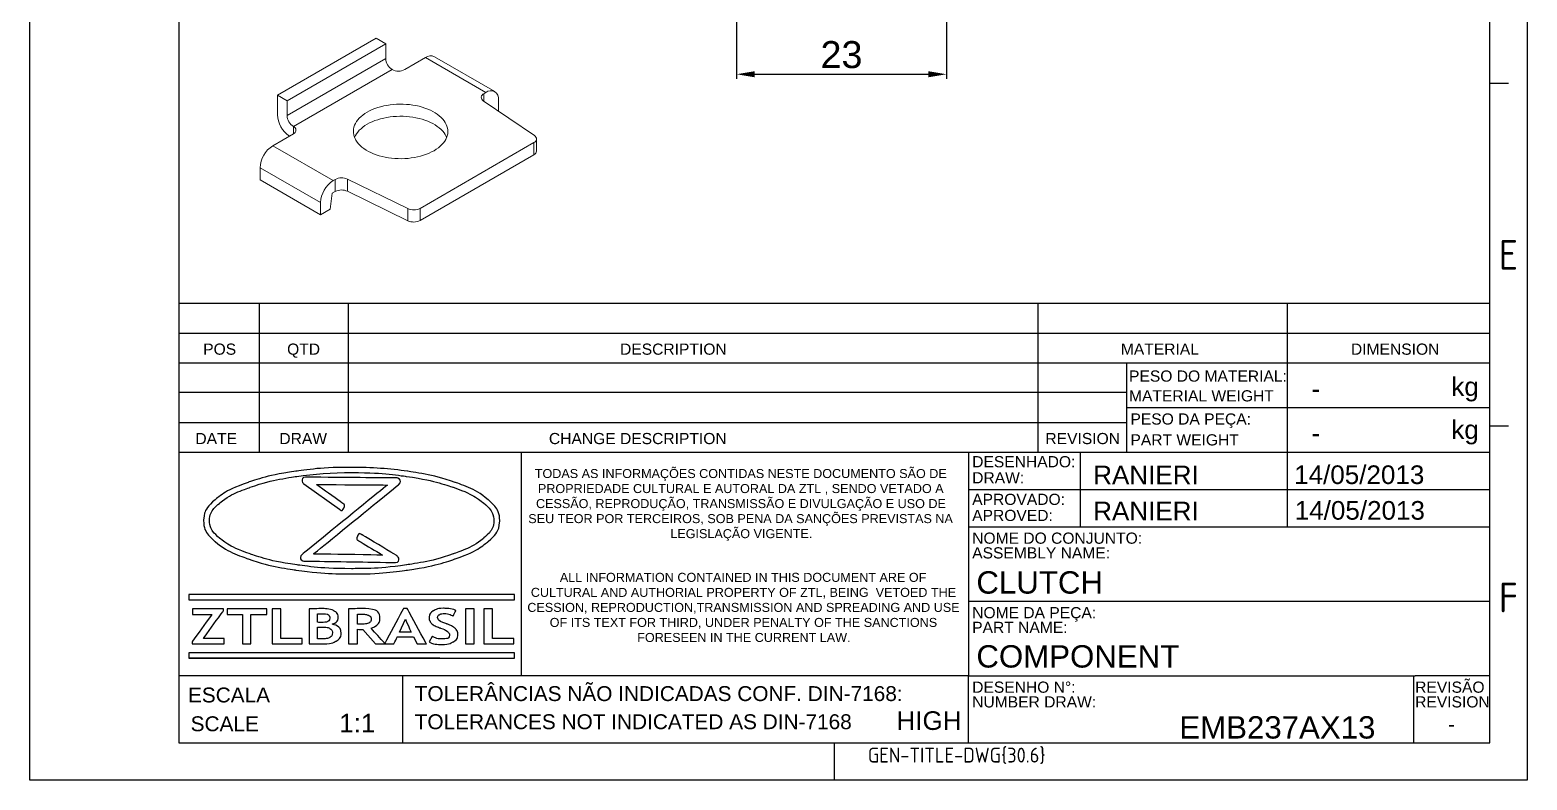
# Model space of a CAD drawing. Header units: millimetres. Extents: x 5003 to 5169, y 1207 to 1440.
# Drawn here: x 5002.6 to 5169, y 1206.9 to 1290.3 of the extents above; entities that cross this region are included whole.
import ezdxf
from ezdxf.enums import TextEntityAlignment as Align

# ---------------------------------------------------------------- set-up
doc = ezdxf.new("R2010")
doc.units = ezdxf.units.MM
doc.linetypes.add('ACAD_ISO02W100', pattern=[15, 12, -3])
doc.layers.add('AM_5', color=1, linetype='Continuous', lineweight=25)
doc.layers.add('AM_8', color=40, linetype='ACAD_ISO02W100', lineweight=35)
doc.layers.add('Camada 1', color=7, linetype='Continuous')
doc.styles.add('ACISOTS', font='isocp.shx', dxfattribs={"height": 1})
doc.styles.get("Standard").update_dxf_attribs({"font": 'arial.ttf'})
doc.dimstyles.new('ISO-25', dxfattribs={"dimtxt": 3, "dimasz": 2, "dimexe": 0.5, "dimexo": 0.625, "dimtad": 1, "dimtxsty": 'Standard', "dimcen": 2, "dimadec": 0, "dimazin": 0, "dimtfac": 1, "dimtmove": 0, "dimatfit": 3, "dimfxl": 1, "dimarcsym": 0})

# ---------------------------------------------------------------- blocks, each defined once
blk = doc.blocks.new('*D56')
at = {"layer": 'AM_5', "color": 0, "lineweight": -2, "ltscale": 0.25, "transparency": 16777216}
for p, q in [((5081.11, 1309.35), (5081.11, 1284.87)), ((5104.45, 1309.35), (5104.45, 1284.87)), ((5083.11, 1285.37), (5102.45, 1285.37))]:
    blk.add_line(p, q, dxfattribs=at)
at = {"layer": 'AM_5', "color": 0, "ltscale": 0.25, "transparency": 16777216}
for points in [[(5083.11, 1285.7), (5083.11, 1285.03), (5081.11, 1285.37)], [(5102.45, 1285.7), (5102.45, 1285.03), (5104.45, 1285.37)]]:
    blk.add_solid(points, dxfattribs=at)
at = {"layer": 'Defpoints', "color": 0, "ltscale": 0.25, "transparency": 16777216}
for p in [(5081.11, 1309.97), (5104.45, 1309.97), (5104.45, 1285.37)]:
    blk.add_point(p, dxfattribs=at)
at = {"layer": 'AM_5', "color": 0, "ltscale": 0.25, "transparency": 16777216, "insert": (5092.78, 1287.53), "char_height": 3, "attachment_point": 5}
blk.add_mtext('23', dxfattribs=at)

msp = doc.modelspace()

# ---------------------------------------------------------------- linework, layer by layer
at = {"color": 135, "lineweight": 25}
for p, q in [((5002.563, 1206.924), (5002.563, 1439.589)), ((5168.989, 1439.589), (5168.989, 1206.924)), ((5166.919, 1284.341), (5164.849, 1284.341)), ((5166.919, 1246.254), (5164.849, 1246.254)), ((5091.986, 1206.924), (5091.986, 1211.064)), ((5168.989, 1206.924), (5002.563, 1206.924))]:
    msp.add_line(p, q, dxfattribs=at)
for p, q in [((5019.123, 1435.449), (5019.123, 1211.064)), ((5164.849, 1211.064), (5164.849, 1435.449)), ((5019.123, 1259.915), (5164.849, 1259.915)), ((5019.123, 1259.915), (5124.483, 1259.915)), ((5028.068, 1246.668), (5028.068, 1259.915)), ((5037.981, 1246.668), (5037.981, 1259.915)), ((5114.634, 1246.668), (5114.634, 1259.915)), ((5142.312, 1259.915), (5142.312, 1243.356)), ((5019.123, 1256.603), (5164.849, 1256.603)), ((5019.123, 1256.603), (5124.483, 1256.603)), ((5019.123, 1253.292), (5164.849, 1253.292)), ((5019.123, 1253.292), (5019.123, 1211.064)), ((5019.123, 1253.292), (5124.483, 1253.292)), ((5028.068, 1243.356), (5028.068, 1253.292)), ((5037.981, 1243.356), (5037.981, 1253.292)), ((5114.634, 1243.356), (5114.634, 1253.292)), ((5124.483, 1243.356), (5124.483, 1253.292)), ((5142.312, 1253.292), (5142.312, 1248.324)), ((5164.849, 1211.064), (5164.849, 1253.292)), ((5124.483, 1249.98), (5019.123, 1249.98)), ((5124.483, 1248.324), (5164.849, 1248.324)), ((5019.123, 1246.668), (5124.483, 1246.668)), ((5019.123, 1243.356), (5106.89, 1243.356)), ((5057.155, 1243.356), (5057.155, 1218.516)), ((5106.89, 1243.356), (5106.89, 1227.624)), ((5106.89, 1243.356), (5164.849, 1243.356)), ((5119.31, 1243.356), (5119.31, 1235.076)), ((5142.312, 1243.356), (5142.312, 1235.076)), ((5106.89, 1239.216), (5164.849, 1239.216)), ((5106.89, 1235.076), (5164.849, 1235.076)), ((5106.89, 1227.624), (5106.89, 1218.516)), ((5106.89, 1226.796), (5164.849, 1226.796)), ((5106.89, 1218.516), (5019.123, 1218.516)), ((5043.963, 1218.516), (5043.963, 1211.064)), ((5106.89, 1211.064), (5106.89, 1218.516)), ((5106.89, 1218.516), (5156.569, 1218.516)), ((5156.365, 1218.516), (5156.365, 1211.064)), ((5164.849, 1218.516), (5156.569, 1218.516)), ((5019.123, 1211.064), (5164.849, 1211.064)), ((5019.123, 1211.064), (5164.849, 1211.064))]:
    msp.add_line(p, q)
at = {"color": 7, "linetype": 'Continuous', "lineweight": 15}
for p, q in [((5041.048, 1289.361), (5030.088, 1283.035)), ((5031.148, 1282.423), (5042.108, 1288.748)), ((5042.108, 1288.748), (5041.048, 1289.361)), ((5042.108, 1288.748), (5042.108, 1287.115)), ((5031.148, 1280.789), (5042.108, 1287.115)), ((5046.528, 1287.217), (5044.23, 1285.89)), ((5053.245, 1283.34), (5046.528, 1287.217)), ((5054.245, 1283.439), (5047.528, 1287.316)), ((5042.816, 1285.89), (5031.855, 1279.565)), ((5053.013, 1283.205), (5053.245, 1283.34)), ((5030.088, 1283.035), (5030.088, 1280.871)), ((5030.088, 1283.035), (5031.148, 1282.423)), ((5031.148, 1282.423), (5031.148, 1280.789)), ((5058.643, 1278.552), (5052.957, 1282.424)), ((5054.66, 1282.523), (5054.66, 1281.265)), ((5031.855, 1278.749), (5029.557, 1277.422)), ((5058.88, 1276.831), (5058.88, 1278.179)), ((5029.557, 1277.422), (5036.275, 1273.545)), ((5045.924, 1270.462), (5058.587, 1277.771)), ((5058.587, 1276.423), (5058.587, 1277.771)), ((5034.861, 1271.096), (5028.143, 1274.973)), ((5028.143, 1274.973), (5028.143, 1273.625)), ((5045.924, 1269.115), (5058.587, 1276.423)), ((5034.861, 1269.748), (5028.143, 1273.625)), ((5036.275, 1273.545), (5036.508, 1273.68)), ((5036.508, 1272.332), (5036.508, 1273.68)), ((5037.861, 1273.712), (5044.57, 1270.43)), ((5037.861, 1273.712), (5037.861, 1272.364)), ((5035.921, 1270.36), (5036.171, 1272.138)), ((5036.171, 1272.138), (5036.508, 1272.332)), ((5037.861, 1272.364), (5044.57, 1269.083)), ((5034.861, 1271.096), (5034.861, 1269.748)), ((5035.921, 1270.36), (5034.861, 1269.748)), ((5044.57, 1269.083), (5044.57, 1270.43)), ((5045.924, 1270.462), (5045.924, 1269.115))]:
    msp.add_line(p, q, dxfattribs=at)
at = {"color": 8, "linetype": 'Continuous', "lineweight": 15}
for p, q in [((5053.013, 1283.205), (5053.013, 1282.386)), ((5031.855, 1278.749), (5031.855, 1279.565))]:
    msp.add_line(p, q, dxfattribs=at)
at = {"color": 7, "linetype": 'Continuous', "lineweight": 15, "flags": 128}
for points in [[(5040.058, 1281.156), (5039.808, 1281.002), (5039.577, 1280.837), (5039.367, 1280.664), (5039.178, 1280.483), (5039.012, 1280.294), (5038.869, 1280.1), (5038.75, 1279.9), (5038.655, 1279.695), (5038.585, 1279.488), (5038.54, 1279.278), (5038.521, 1279.067), (5038.527, 1278.855), (5038.559, 1278.645), (5038.617, 1278.436), (5038.699, 1278.23), (5038.806, 1278.027), (5038.937, 1277.83), (5039.092, 1277.638), (5039.27, 1277.453), (5039.47, 1277.276), (5039.69, 1277.107), (5039.931, 1276.947), (5040.19, 1276.798), (5040.466, 1276.659), (5040.759, 1276.532), (5041.066, 1276.417), (5041.387, 1276.314), (5041.719, 1276.225), (5042.061, 1276.149), (5042.411, 1276.087), (5042.768, 1276.039), (5043.13, 1276.006), (5043.495, 1275.988), (5043.862, 1275.984), (5044.228, 1275.995), (5044.591, 1276.021), (5044.951, 1276.061), (5045.305, 1276.116), (5045.652, 1276.185), (5045.989, 1276.268), (5046.315, 1276.364), (5046.629, 1276.473), (5046.93, 1276.594), (5047.214, 1276.727), (5047.482, 1276.871), (5047.732, 1277.026), (5047.963, 1277.19), (5048.173, 1277.364), (5048.362, 1277.545), (5048.528, 1277.733), (5048.671, 1277.928), (5048.791, 1278.128), (5048.886, 1278.332), (5048.955, 1278.54), (5049, 1278.75), (5049.019, 1278.961), (5049.013, 1279.172), (5048.981, 1279.383), (5048.924, 1279.592), (5048.841, 1279.798), (5048.734, 1280), (5048.603, 1280.198), (5048.448, 1280.389), (5048.27, 1280.574), (5048.071, 1280.752), (5047.85, 1280.921), (5047.61, 1281.08), (5047.351, 1281.23), (5047.074, 1281.369), (5046.781, 1281.496), (5046.474, 1281.611), (5046.154, 1281.714), (5045.821, 1281.803), (5045.479, 1281.879), (5045.129, 1281.941), (5044.772, 1281.988), (5044.41, 1282.021), (5044.045, 1282.04), (5043.679, 1282.043), (5043.313, 1282.032), (5042.949, 1282.007), (5042.589, 1281.966), (5042.235, 1281.911), (5041.889, 1281.843), (5041.551, 1281.76), (5041.225, 1281.664), (5040.911, 1281.555), (5040.611, 1281.434), (5040.326, 1281.301), (5040.058, 1281.156)], [(5038.652, 1278.34), (5038.655, 1278.348), (5038.75, 1278.552), (5038.869, 1278.752), (5039.012, 1278.947), (5039.178, 1279.135), (5039.367, 1279.317), (5039.577, 1279.49), (5039.808, 1279.654), (5040.058, 1279.809), (5040.326, 1279.953), (5040.611, 1280.086), (5040.911, 1280.208), (5041.225, 1280.316), (5041.551, 1280.412), (5041.889, 1280.495), (5042.235, 1280.564), (5042.589, 1280.619), (5042.949, 1280.659), (5043.313, 1280.685), (5043.679, 1280.696), (5044.045, 1280.692), (5044.41, 1280.674), (5044.772, 1280.641), (5045.129, 1280.593), (5045.479, 1280.531), (5045.821, 1280.455), (5046.154, 1280.366), (5046.474, 1280.264), (5046.781, 1280.148), (5047.074, 1280.021), (5047.351, 1279.882), (5047.61, 1279.733), (5047.85, 1279.573), (5048.071, 1279.404), (5048.27, 1279.227), (5048.448, 1279.042), (5048.603, 1278.85), (5048.734, 1278.653), (5048.841, 1278.451), (5048.889, 1278.34)]]:
    msp.add_lwpolyline(points, dxfattribs=at)
at = {"color": 7, "linetype": 'Continuous', "lineweight": 15}
for centre, radius, start, end in [((5043.637, 1287.181), 1.53, 182.47302, 237.52699), ((5047.109, 1286.441), 0.97, 64.45768, 126.84413), ((5043.523, 1287.248), 1.531, 242.4869, 297.5131), ((5053.162, 1282.802), 0.43, 110.3723, 241.46064), ((5053.794, 1282.658), 0.876, 351.12973, 128.83503), ((5033.176, 1281.015), 3.092, 182.67356, 234.91545), ((5032.677, 1280.856), 1.53, 182.47333, 237.52668), ((5031.696, 1279.157), 0.438, 291.30087, 68.69913), ((5058.439, 1278.174), 0.43, 290.1886, 61.64434), ((5031.205, 1274.838), 3.064, 122.51683, 177.48317), ((5058.376, 1276.884), 0.506, 294.60177, 354.06468), ((5037.922, 1270.961), 3.064, 122.51705, 177.48295), ((5037.217, 1272.303), 1.549, 65.44022, 117.2843), ((5037.217, 1270.958), 1.546, 65.39785, 117.32667), ((5045.214, 1271.836), 1.546, 245.39785, 297.32667), ((5045.214, 1270.491), 1.549, 245.44022, 297.2843)]:
    msp.add_arc(centre, radius, start, end, dxfattribs=at)
at = {"layer": 'AM_8', "color": 0, "linetype": 'Continuous'}
msp.add_line((5020.22, 1220.454), (5048.127, 1220.454), dxfattribs=at)
at = {"layer": 'Camada 1'}
for points, knots in [([(5038.326, 1241.678), (5040.523, 1241.678), (5042.624, 1241.524), (5044.542, 1241.246), (5044.542, 1241.246), (5046.537, 1240.956), (5048.335, 1240.532), (5049.843, 1240.005), (5049.843, 1240.005), (5051.392, 1239.465), (5052.641, 1238.813), (5053.495, 1238.083), (5053.495, 1238.083), (5054.327, 1237.372), (5054.787, 1236.586), (5054.787, 1235.755), (5054.787, 1235.755), (5054.787, 1234.924), (5054.327, 1234.138), (5053.495, 1233.427), (5053.495, 1233.427), (5052.641, 1232.697), (5051.392, 1232.045), (5049.843, 1231.505), (5049.843, 1231.505), (5048.335, 1230.978), (5046.537, 1230.553), (5044.542, 1230.264), (5044.542, 1230.264), (5042.624, 1229.985), (5040.523, 1229.831), (5038.326, 1229.831), (5038.326, 1229.831), (5036.128, 1229.831), (5034.028, 1229.985), (5032.109, 1230.264), (5032.109, 1230.264), (5030.115, 1230.553), (5028.316, 1230.978), (5026.808, 1231.505), (5026.808, 1231.505), (5025.26, 1232.045), (5024.01, 1232.697), (5023.156, 1233.427), (5023.156, 1233.427), (5022.324, 1234.138), (5021.865, 1234.924), (5021.865, 1235.755), (5021.865, 1235.755), (5021.865, 1236.586), (5022.324, 1237.372), (5023.156, 1238.083), (5023.156, 1238.083), (5024.01, 1238.813), (5025.26, 1239.465), (5026.808, 1240.005), (5026.808, 1240.005), (5028.316, 1240.532), (5030.115, 1240.956), (5032.109, 1241.246), (5032.109, 1241.246), (5034.028, 1241.524), (5036.128, 1241.678), (5038.326, 1241.678)], [0, 0, 0, 0, 0.0588235, 0.0588235, 0.0588235, 0.0882353, 0.1176471, 0.1176471, 0.1176471, 0.1470588, 0.1764706, 0.1764706, 0.1764706, 0.2058824, 0.2352941, 0.2352941, 0.2352941, 0.2647059, 0.2941176, 0.2941176, 0.2941176, 0.3235294, 0.3529412, 0.3529412, 0.3529412, 0.3823529, 0.4117647, 0.4117647, 0.4117647, 0.4411765, 0.4705882, 0.4705882, 0.4705882, 0.5, 0.5294118, 0.5294118, 0.5294118, 0.5588235, 0.5882353, 0.5882353, 0.5882353, 0.6176471, 0.6470588, 0.6470588, 0.6470588, 0.6764706, 0.7058824, 0.7058824, 0.7058824, 0.7352941, 0.7647059, 0.7647059, 0.7647059, 0.7941176, 0.8235294, 0.8235294, 0.8235294, 0.8529412, 0.8823529, 0.8823529, 0.8823529, 0.9411765, 1, 1, 1, 1]), ([(5038.326, 1241.094), (5036.166, 1241.094), (5034.106, 1240.944), (5032.227, 1240.672), (5032.227, 1240.672), (5030.275, 1240.389), (5028.518, 1239.975), (5027.048, 1239.462), (5027.048, 1239.462), (5025.618, 1238.963), (5024.466, 1238.373), (5023.68, 1237.725), (5023.68, 1237.725), (5022.935, 1237.111), (5022.524, 1236.444), (5022.524, 1235.755), (5022.524, 1235.755), (5022.524, 1235.066), (5022.935, 1234.399), (5023.68, 1233.785), (5023.68, 1233.785), (5024.466, 1233.136), (5025.618, 1232.547), (5027.048, 1232.048), (5027.048, 1232.048), (5028.518, 1231.535), (5030.275, 1231.121), (5032.227, 1230.838), (5032.227, 1230.838), (5034.106, 1230.566), (5036.166, 1230.416), (5038.326, 1230.416), (5038.326, 1230.416), (5040.485, 1230.416), (5042.545, 1230.566), (5044.424, 1230.838), (5044.424, 1230.838), (5046.376, 1231.121), (5048.133, 1231.535), (5049.603, 1232.048), (5049.603, 1232.048), (5051.033, 1232.547), (5052.186, 1233.136), (5052.971, 1233.785), (5052.971, 1233.785), (5053.716, 1234.399), (5054.128, 1235.066), (5054.128, 1235.755), (5054.128, 1235.755), (5054.128, 1236.444), (5053.716, 1237.111), (5052.971, 1237.725), (5052.971, 1237.725), (5052.186, 1238.373), (5051.033, 1238.963), (5049.603, 1239.462), (5049.603, 1239.462), (5048.133, 1239.975), (5046.376, 1240.389), (5044.424, 1240.672), (5044.424, 1240.672), (5042.545, 1240.944), (5040.485, 1241.094), (5038.326, 1241.094)], [0, 0, 0, 0, 0.0588235, 0.0588235, 0.0588235, 0.0882353, 0.1176471, 0.1176471, 0.1176471, 0.1470588, 0.1764706, 0.1764706, 0.1764706, 0.2058824, 0.2352941, 0.2352941, 0.2352941, 0.2647059, 0.2941176, 0.2941176, 0.2941176, 0.3235294, 0.3529412, 0.3529412, 0.3529412, 0.3823529, 0.4117647, 0.4117647, 0.4117647, 0.4411765, 0.4705882, 0.4705882, 0.4705882, 0.5, 0.5294118, 0.5294118, 0.5294118, 0.5588235, 0.5882353, 0.5882353, 0.5882353, 0.6176471, 0.6470588, 0.6470588, 0.6470588, 0.6764706, 0.7058824, 0.7058824, 0.7058824, 0.7352941, 0.7647059, 0.7647059, 0.7647059, 0.7941176, 0.8235294, 0.8235294, 0.8235294, 0.8529412, 0.8823529, 0.8823529, 0.8823529, 0.9411765, 1, 1, 1, 1]), ([(5036.957, 1237.016), (5036.957, 1237.016), (5033.013, 1239.842), (5033.013, 1239.842), (5033.013, 1239.842), (5032.719, 1240.053), (5032.838, 1240.587), (5033.184, 1240.584), (5033.184, 1240.584), (5033.184, 1240.584), (5043.369, 1240.502), (5043.369, 1240.502), (5043.369, 1240.502), (5043.704, 1240.499), (5043.828, 1239.995), (5043.555, 1239.773), (5043.555, 1239.773), (5043.555, 1239.773), (5034.073, 1232.048), (5034.073, 1232.048), (5034.073, 1232.048), (5034.073, 1232.048), (5041.758, 1231.924), (5041.758, 1231.924), (5041.758, 1231.924), (5041.758, 1231.924), (5039.173, 1233.481), (5039.173, 1233.481), (5039.173, 1233.481), (5039.003, 1233.584), (5038.833, 1233.686), (5038.982, 1234.041), (5038.982, 1234.041), (5039.13, 1234.397), (5039.3, 1234.294), (5039.47, 1234.192), (5039.47, 1234.192), (5039.47, 1234.192), (5043.345, 1231.857), (5043.345, 1231.857), (5043.345, 1231.857), (5043.662, 1231.666), (5043.55, 1231.097), (5043.193, 1231.103), (5043.193, 1231.103), (5043.193, 1231.103), (5033.008, 1231.267), (5033.008, 1231.267), (5033.008, 1231.267), (5032.674, 1231.272), (5032.552, 1231.774), (5032.824, 1231.996), (5032.824, 1231.996), (5032.824, 1231.996), (5042.296, 1239.713), (5042.296, 1239.713), (5042.296, 1239.713), (5042.296, 1239.713), (5034.402, 1239.776), (5034.402, 1239.776), (5034.402, 1239.776), (5034.402, 1239.776), (5037.297, 1237.702), (5037.297, 1237.702), (5037.297, 1237.702), (5037.458, 1237.586), (5037.62, 1237.47), (5037.449, 1237.128), (5037.449, 1237.128), (5037.279, 1236.785), (5037.118, 1236.901), (5036.957, 1237.016)], [0, 0, 0, 0, 0.0526316, 0.0526316, 0.0526316, 0.0789474, 0.1052632, 0.1052632, 0.1052632, 0.1315789, 0.1578947, 0.1578947, 0.1578947, 0.1842105, 0.2105263, 0.2105263, 0.2105263, 0.2368421, 0.2631579, 0.2631579, 0.2631579, 0.2894737, 0.3157895, 0.3157895, 0.3157895, 0.3421053, 0.3684211, 0.3684211, 0.3684211, 0.3947368, 0.4210526, 0.4210526, 0.4210526, 0.4473684, 0.4736842, 0.4736842, 0.4736842, 0.5, 0.5263158, 0.5263158, 0.5263158, 0.5526316, 0.5789474, 0.5789474, 0.5789474, 0.6052632, 0.6315789, 0.6315789, 0.6315789, 0.6578947, 0.6842105, 0.6842105, 0.6842105, 0.7105263, 0.7368421, 0.7368421, 0.7368421, 0.7631579, 0.7894737, 0.7894737, 0.7894737, 0.8157895, 0.8421053, 0.8421053, 0.8421053, 0.8684211, 0.8947368, 0.8947368, 0.8947368, 0.9473684, 1, 1, 1, 1]), ([(5020.29, 1227.546), (5020.29, 1227.546), (5056.361, 1227.546), (5056.361, 1227.546), (5056.361, 1227.546), (5056.361, 1227.546), (5056.432, 1227.546), (5056.432, 1227.546), (5056.432, 1227.546), (5056.432, 1227.546), (5056.432, 1227.475), (5056.432, 1227.475), (5056.432, 1227.475), (5056.432, 1227.475), (5056.432, 1227.005), (5056.432, 1227.005), (5056.432, 1227.005), (5056.432, 1227.005), (5056.432, 1226.935), (5056.432, 1226.935), (5056.432, 1226.935), (5056.432, 1226.935), (5056.361, 1226.935), (5056.361, 1226.935), (5056.361, 1226.935), (5056.361, 1226.935), (5020.29, 1226.935), (5020.29, 1226.935), (5020.29, 1226.935), (5020.29, 1226.935), (5020.22, 1226.935), (5020.22, 1226.935), (5020.22, 1226.935), (5020.22, 1226.935), (5020.22, 1227.005), (5020.22, 1227.005), (5020.22, 1227.005), (5020.22, 1227.005), (5020.22, 1227.475), (5020.22, 1227.475), (5020.22, 1227.475), (5020.22, 1227.475), (5020.22, 1227.546), (5020.22, 1227.546), (5020.22, 1227.546), (5020.22, 1227.546), (5020.29, 1227.546), (5020.29, 1227.546)], [0, 0, 0, 0, 0.0769231, 0.0769231, 0.0769231, 0.1153846, 0.1538462, 0.1538462, 0.1538462, 0.1923077, 0.2307692, 0.2307692, 0.2307692, 0.2692308, 0.3076923, 0.3076923, 0.3076923, 0.3461538, 0.3846154, 0.3846154, 0.3846154, 0.4230769, 0.4615385, 0.4615385, 0.4615385, 0.5, 0.5384615, 0.5384615, 0.5384615, 0.5769231, 0.6153846, 0.6153846, 0.6153846, 0.6538462, 0.6923077, 0.6923077, 0.6923077, 0.7307692, 0.7692308, 0.7692308, 0.7692308, 0.8076923, 0.8461538, 0.8461538, 0.8461538, 0.9230769, 1, 1, 1, 1]), ([(5020.579, 1222.056), (5020.579, 1222.056), (5020.579, 1222.279), (5020.579, 1222.279), (5020.579, 1222.279), (5020.579, 1222.279), (5022.785, 1225.33), (5022.785, 1225.33), (5022.785, 1225.33), (5022.785, 1225.33), (5020.616, 1225.33), (5020.616, 1225.33), (5020.616, 1225.33), (5020.616, 1225.33), (5020.616, 1225.944), (5020.616, 1225.944), (5020.616, 1225.944), (5020.616, 1225.944), (5024.065, 1225.944), (5024.065, 1225.944), (5024.065, 1225.944), (5024.065, 1225.944), (5024.065, 1225.721), (5024.065, 1225.721), (5024.065, 1225.721), (5024.065, 1225.721), (5021.851, 1222.669), (5021.851, 1222.669), (5021.851, 1222.669), (5021.851, 1222.669), (5024.143, 1222.669), (5024.143, 1222.669), (5024.143, 1222.669), (5024.143, 1222.669), (5024.143, 1222.056), (5024.143, 1222.056), (5024.143, 1222.056), (5024.143, 1222.056), (5020.579, 1222.056), (5020.579, 1222.056)], [0, 0, 0, 0, 0.0909091, 0.0909091, 0.0909091, 0.1363636, 0.1818182, 0.1818182, 0.1818182, 0.2272727, 0.2727273, 0.2727273, 0.2727273, 0.3181818, 0.3636364, 0.3636364, 0.3636364, 0.4090909, 0.4545455, 0.4545455, 0.4545455, 0.5, 0.5454545, 0.5454545, 0.5454545, 0.5909091, 0.6363636, 0.6363636, 0.6363636, 0.6818182, 0.7272727, 0.7272727, 0.7272727, 0.7727273, 0.8181818, 0.8181818, 0.8181818, 0.9090909, 1, 1, 1, 1]), ([(5027.126, 1225.33), (5027.126, 1225.33), (5027.126, 1222.056), (5027.126, 1222.056), (5027.126, 1222.056), (5027.126, 1222.056), (5026.187, 1222.056), (5026.187, 1222.056), (5026.187, 1222.056), (5026.187, 1222.056), (5026.187, 1225.33), (5026.187, 1225.33), (5026.187, 1225.33), (5026.187, 1225.33), (5024.505, 1225.33), (5024.505, 1225.33), (5024.505, 1225.33), (5024.505, 1225.33), (5024.505, 1225.944), (5024.505, 1225.944), (5024.505, 1225.944), (5024.505, 1225.944), (5028.884, 1225.944), (5028.884, 1225.944), (5028.884, 1225.944), (5028.884, 1225.944), (5028.884, 1225.33), (5028.884, 1225.33), (5028.884, 1225.33), (5028.884, 1225.33), (5027.126, 1225.33), (5027.126, 1225.33)], [0, 0, 0, 0, 0.1111111, 0.1111111, 0.1111111, 0.1666667, 0.2222222, 0.2222222, 0.2222222, 0.2777778, 0.3333333, 0.3333333, 0.3333333, 0.3888889, 0.4444444, 0.4444444, 0.4444444, 0.5, 0.5555556, 0.5555556, 0.5555556, 0.6111111, 0.6666667, 0.6666667, 0.6666667, 0.7222222, 0.7777778, 0.7777778, 0.7777778, 0.8888889, 1, 1, 1, 1]), ([(5029.498, 1222.056), (5029.498, 1222.056), (5029.498, 1225.944), (5029.498, 1225.944), (5029.498, 1225.944), (5029.498, 1225.944), (5030.437, 1225.944), (5030.437, 1225.944), (5030.437, 1225.944), (5030.437, 1225.944), (5030.437, 1222.669), (5030.437, 1222.669), (5030.437, 1222.669), (5030.437, 1222.669), (5032.829, 1222.669), (5032.829, 1222.669), (5032.829, 1222.669), (5032.829, 1222.669), (5032.829, 1222.056), (5032.829, 1222.056), (5032.829, 1222.056), (5032.829, 1222.056), (5029.498, 1222.056), (5029.498, 1222.056)], [0, 0, 0, 0, 0.1428571, 0.1428571, 0.1428571, 0.2142857, 0.2857143, 0.2857143, 0.2857143, 0.3571429, 0.4285714, 0.4285714, 0.4285714, 0.5, 0.5714286, 0.5714286, 0.5714286, 0.6428571, 0.7142857, 0.7142857, 0.7142857, 0.8571429, 1, 1, 1, 1]), ([(5035.204, 1222.056), (5035.204, 1222.056), (5033.586, 1222.056), (5033.586, 1222.056), (5033.586, 1222.056), (5033.586, 1222.056), (5033.586, 1225.941), (5033.586, 1225.941), (5033.586, 1225.941), (5034.299, 1225.965), (5034.798, 1225.978), (5035.084, 1225.978), (5035.084, 1225.978), (5035.634, 1225.978), (5036.063, 1225.892), (5036.373, 1225.719), (5036.373, 1225.719), (5036.682, 1225.547), (5036.836, 1225.301), (5036.836, 1224.981), (5036.836, 1224.981), (5036.836, 1224.673), (5036.614, 1224.429), (5036.172, 1224.251), (5036.172, 1224.251), (5036.829, 1224.082), (5037.158, 1223.735), (5037.158, 1223.21), (5037.158, 1223.21), (5037.158, 1222.857), (5036.975, 1222.576), (5036.613, 1222.368), (5036.613, 1222.368), (5036.249, 1222.16), (5035.78, 1222.056), (5035.204, 1222.056)], [0, 0, 0, 0, 0.1, 0.1, 0.1, 0.15, 0.2, 0.2, 0.2, 0.25, 0.3, 0.3, 0.3, 0.35, 0.4, 0.4, 0.4, 0.45, 0.5, 0.5, 0.5, 0.55, 0.6, 0.6, 0.6, 0.65, 0.7, 0.7, 0.7, 0.75, 0.8, 0.8, 0.8, 0.9, 1, 1, 1, 1]), ([(5034.525, 1225.389), (5034.525, 1225.389), (5034.525, 1224.457), (5034.525, 1224.457), (5034.525, 1224.457), (5034.669, 1224.451), (5034.821, 1224.447), (5034.98, 1224.447), (5034.98, 1224.447), (5035.591, 1224.447), (5035.897, 1224.616), (5035.897, 1224.954), (5035.897, 1224.954), (5035.897, 1225.253), (5035.619, 1225.402), (5035.064, 1225.402), (5035.064, 1225.402), (5034.917, 1225.402), (5034.737, 1225.398), (5034.525, 1225.389)], [0, 0, 0, 0, 0.1666667, 0.1666667, 0.1666667, 0.25, 0.3333333, 0.3333333, 0.3333333, 0.4166667, 0.5, 0.5, 0.5, 0.5833333, 0.6666667, 0.6666667, 0.6666667, 0.8333333, 1, 1, 1, 1]), ([(5040.97, 1222.056), (5040.97, 1222.056), (5039.559, 1223.661), (5039.559, 1223.661), (5039.559, 1223.661), (5039.417, 1223.663), (5039.219, 1223.669), (5038.962, 1223.68), (5038.962, 1223.68), (5038.962, 1223.68), (5038.962, 1222.056), (5038.962, 1222.056), (5038.962, 1222.056), (5038.962, 1222.056), (5037.987, 1222.056), (5037.987, 1222.056), (5037.987, 1222.056), (5037.987, 1222.056), (5037.987, 1225.944), (5037.987, 1225.944), (5037.987, 1225.944), (5038.04, 1225.944), (5038.244, 1225.95), (5038.599, 1225.964), (5038.599, 1225.964), (5038.952, 1225.977), (5039.237, 1225.984), (5039.454, 1225.984), (5039.454, 1225.984), (5040.798, 1225.984), (5041.47, 1225.601), (5041.47, 1224.837), (5041.47, 1224.837), (5041.47, 1224.607), (5041.376, 1224.398), (5041.191, 1224.208), (5041.191, 1224.208), (5041.006, 1224.019), (5040.772, 1223.886), (5040.491, 1223.808), (5040.491, 1223.808), (5040.491, 1223.808), (5042.054, 1222.056), (5042.054, 1222.056), (5042.054, 1222.056), (5042.054, 1222.056), (5040.97, 1222.056), (5040.97, 1222.056)], [0, 0, 0, 0, 0.0769231, 0.0769231, 0.0769231, 0.1153846, 0.1538462, 0.1538462, 0.1538462, 0.1923077, 0.2307692, 0.2307692, 0.2307692, 0.2692308, 0.3076923, 0.3076923, 0.3076923, 0.3461538, 0.3846154, 0.3846154, 0.3846154, 0.4230769, 0.4615385, 0.4615385, 0.4615385, 0.5, 0.5384615, 0.5384615, 0.5384615, 0.5769231, 0.6153846, 0.6153846, 0.6153846, 0.6538462, 0.6923077, 0.6923077, 0.6923077, 0.7307692, 0.7692308, 0.7692308, 0.7692308, 0.8076923, 0.8461538, 0.8461538, 0.8461538, 0.9230769, 1, 1, 1, 1]), ([(5038.962, 1225.344), (5038.962, 1225.344), (5038.962, 1224.264), (5038.962, 1224.264), (5038.962, 1224.264), (5039.136, 1224.254), (5039.269, 1224.248), (5039.36, 1224.248), (5039.36, 1224.248), (5039.752, 1224.248), (5040.04, 1224.289), (5040.221, 1224.37), (5040.221, 1224.37), (5040.403, 1224.452), (5040.495, 1224.609), (5040.495, 1224.845), (5040.495, 1224.845), (5040.495, 1225.036), (5040.397, 1225.17), (5040.201, 1225.245), (5040.201, 1225.245), (5040.006, 1225.321), (5039.699, 1225.359), (5039.28, 1225.359), (5039.28, 1225.359), (5039.179, 1225.359), (5039.073, 1225.355), (5038.962, 1225.344)], [0, 0, 0, 0, 0.125, 0.125, 0.125, 0.1875, 0.25, 0.25, 0.25, 0.3125, 0.375, 0.375, 0.375, 0.4375, 0.5, 0.5, 0.5, 0.5625, 0.625, 0.625, 0.625, 0.6875, 0.75, 0.75, 0.75, 0.875, 1, 1, 1, 1]), ([(5045.593, 1222.056), (5045.593, 1222.056), (5045.207, 1222.844), (5045.207, 1222.844), (5045.207, 1222.844), (5045.207, 1222.844), (5043.394, 1222.844), (5043.394, 1222.844), (5043.394, 1222.844), (5043.394, 1222.844), (5043.025, 1222.056), (5043.025, 1222.056), (5043.025, 1222.056), (5043.025, 1222.056), (5041.982, 1222.056), (5041.982, 1222.056), (5041.982, 1222.056), (5041.982, 1222.056), (5044.091, 1225.997), (5044.091, 1225.997), (5044.091, 1225.997), (5044.091, 1225.997), (5044.503, 1225.997), (5044.503, 1225.997), (5044.503, 1225.997), (5044.503, 1225.997), (5046.629, 1222.056), (5046.629, 1222.056), (5046.629, 1222.056), (5046.629, 1222.056), (5045.593, 1222.056), (5045.593, 1222.056)], [0, 0, 0, 0, 0.1111111, 0.1111111, 0.1111111, 0.1666667, 0.2222222, 0.2222222, 0.2222222, 0.2777778, 0.3333333, 0.3333333, 0.3333333, 0.3888889, 0.4444444, 0.4444444, 0.4444444, 0.5, 0.5555556, 0.5555556, 0.5555556, 0.6111111, 0.6666667, 0.6666667, 0.6666667, 0.7222222, 0.7777778, 0.7777778, 0.7777778, 0.8888889, 1, 1, 1, 1]), ([(5046.936, 1222.271), (5046.936, 1222.271), (5047.284, 1222.889), (5047.284, 1222.889), (5047.284, 1222.889), (5047.654, 1222.698), (5048.019, 1222.603), (5048.377, 1222.603), (5048.377, 1222.603), (5048.93, 1222.603), (5049.204, 1222.744), (5049.204, 1223.027), (5049.204, 1223.027), (5049.204, 1223.16), (5049.139, 1223.286), (5049.01, 1223.407), (5049.01, 1223.407), (5048.88, 1223.527), (5048.611, 1223.662), (5048.206, 1223.811), (5048.206, 1223.811), (5047.8, 1223.961), (5047.527, 1224.084), (5047.386, 1224.18), (5047.386, 1224.18), (5047.246, 1224.277), (5047.137, 1224.391), (5047.061, 1224.524), (5047.061, 1224.524), (5046.986, 1224.657), (5046.947, 1224.803), (5046.947, 1224.965), (5046.947, 1224.965), (5046.947, 1225.265), (5047.098, 1225.514), (5047.397, 1225.713), (5047.397, 1225.713), (5047.697, 1225.911), (5048.081, 1226.01), (5048.551, 1226.01), (5048.551, 1226.01), (5049.163, 1226.01), (5049.611, 1225.926), (5049.898, 1225.758), (5049.898, 1225.758), (5049.898, 1225.758), (5049.612, 1225.164), (5049.612, 1225.164), (5049.612, 1225.164), (5049.283, 1225.337), (5048.934, 1225.424), (5048.57, 1225.424), (5048.57, 1225.424), (5048.353, 1225.424), (5048.185, 1225.381), (5048.065, 1225.298), (5048.065, 1225.298), (5047.946, 1225.214), (5047.887, 1225.104), (5047.887, 1224.97), (5047.887, 1224.97), (5047.887, 1224.747), (5048.222, 1224.515), (5048.894, 1224.274), (5048.894, 1224.274), (5049.248, 1224.147), (5049.503, 1224.03), (5049.659, 1223.923), (5049.659, 1223.923), (5049.816, 1223.816), (5049.935, 1223.691), (5050.017, 1223.549), (5050.017, 1223.549), (5050.099, 1223.407), (5050.14, 1223.247), (5050.14, 1223.072), (5050.14, 1223.072), (5050.14, 1222.757), (5049.971, 1222.498), (5049.632, 1222.295), (5049.632, 1222.295), (5049.294, 1222.091), (5048.841, 1221.99), (5048.273, 1221.99), (5048.273, 1221.99), (5047.779, 1221.99), (5047.334, 1222.083), (5046.936, 1222.271)], [0, 0, 0, 0, 0.0434783, 0.0434783, 0.0434783, 0.0652174, 0.0869565, 0.0869565, 0.0869565, 0.1086957, 0.1304348, 0.1304348, 0.1304348, 0.1521739, 0.173913, 0.173913, 0.173913, 0.1956522, 0.2173913, 0.2173913, 0.2173913, 0.2391304, 0.2608696, 0.2608696, 0.2608696, 0.2826087, 0.3043478, 0.3043478, 0.3043478, 0.326087, 0.3478261, 0.3478261, 0.3478261, 0.3695652, 0.3913043, 0.3913043, 0.3913043, 0.4130435, 0.4347826, 0.4347826, 0.4347826, 0.4565217, 0.4782609, 0.4782609, 0.4782609, 0.5, 0.5217391, 0.5217391, 0.5217391, 0.5434783, 0.5652174, 0.5652174, 0.5652174, 0.5869565, 0.6086957, 0.6086957, 0.6086957, 0.6304348, 0.6521739, 0.6521739, 0.6521739, 0.673913, 0.6956522, 0.6956522, 0.6956522, 0.7173913, 0.7391304, 0.7391304, 0.7391304, 0.7608696, 0.7826087, 0.7826087, 0.7826087, 0.8043478, 0.826087, 0.826087, 0.826087, 0.8478261, 0.8695652, 0.8695652, 0.8695652, 0.8913043, 0.9130435, 0.9130435, 0.9130435, 0.9565217, 1, 1, 1, 1]), ([(5050.988, 1222.056), (5050.988, 1222.056), (5050.988, 1225.944), (5050.988, 1225.944), (5050.988, 1225.944), (5050.988, 1225.944), (5051.927, 1225.944), (5051.927, 1225.944), (5051.927, 1225.944), (5051.927, 1225.944), (5051.927, 1222.056), (5051.927, 1222.056), (5051.927, 1222.056), (5051.927, 1222.056), (5050.988, 1222.056), (5050.988, 1222.056)], [0, 0, 0, 0, 0.2, 0.2, 0.2, 0.3, 0.4, 0.4, 0.4, 0.5, 0.6, 0.6, 0.6, 0.8, 1, 1, 1, 1]), ([(5053.028, 1222.056), (5053.028, 1222.056), (5053.028, 1225.944), (5053.028, 1225.944), (5053.028, 1225.944), (5053.028, 1225.944), (5053.967, 1225.944), (5053.967, 1225.944), (5053.967, 1225.944), (5053.967, 1225.944), (5053.967, 1222.669), (5053.967, 1222.669), (5053.967, 1222.669), (5053.967, 1222.669), (5056.359, 1222.669), (5056.359, 1222.669), (5056.359, 1222.669), (5056.359, 1222.669), (5056.359, 1222.056), (5056.359, 1222.056), (5056.359, 1222.056), (5056.359, 1222.056), (5053.028, 1222.056), (5053.028, 1222.056)], [0, 0, 0, 0, 0.1428571, 0.1428571, 0.1428571, 0.2142857, 0.2857143, 0.2857143, 0.2857143, 0.3571429, 0.4285714, 0.4285714, 0.4285714, 0.5, 0.5714286, 0.5714286, 0.5714286, 0.6428571, 0.7142857, 0.7142857, 0.7142857, 0.8571429, 1, 1, 1, 1]), ([(5034.525, 1223.919), (5034.525, 1223.919), (5034.525, 1222.635), (5034.525, 1222.635), (5034.525, 1222.635), (5034.715, 1222.622), (5034.869, 1222.616), (5034.987, 1222.616), (5034.987, 1222.616), (5035.406, 1222.616), (5035.711, 1222.668), (5035.899, 1222.772), (5035.899, 1222.772), (5036.088, 1222.877), (5036.183, 1223.051), (5036.183, 1223.292), (5036.183, 1223.292), (5036.183, 1223.514), (5036.095, 1223.675), (5035.919, 1223.775), (5035.919, 1223.775), (5035.743, 1223.877), (5035.436, 1223.927), (5034.998, 1223.927), (5034.998, 1223.927), (5034.907, 1223.927), (5034.749, 1223.925), (5034.525, 1223.919)], [0, 0, 0, 0, 0.125, 0.125, 0.125, 0.1875, 0.25, 0.25, 0.25, 0.3125, 0.375, 0.375, 0.375, 0.4375, 0.5, 0.5, 0.5, 0.5625, 0.625, 0.625, 0.625, 0.6875, 0.75, 0.75, 0.75, 0.875, 1, 1, 1, 1]), ([(5044.297, 1224.808), (5044.297, 1224.808), (5043.661, 1223.372), (5043.661, 1223.372), (5043.661, 1223.372), (5043.661, 1223.372), (5044.932, 1223.372), (5044.932, 1223.372), (5044.932, 1223.372), (5044.932, 1223.372), (5044.297, 1224.808), (5044.297, 1224.808)], [0, 0, 0, 0, 0.25, 0.25, 0.25, 0.375, 0.5, 0.5, 0.5, 0.75, 1, 1, 1, 1]), ([(5020.29, 1221.065), (5020.29, 1221.065), (5056.361, 1221.065), (5056.361, 1221.065), (5056.361, 1221.065), (5056.361, 1221.065), (5056.432, 1221.065), (5056.432, 1221.065), (5056.432, 1221.065), (5056.432, 1221.065), (5056.432, 1220.994), (5056.432, 1220.994), (5056.432, 1220.994), (5056.432, 1220.994), (5056.432, 1220.524), (5056.432, 1220.524), (5056.432, 1220.524), (5056.432, 1220.524), (5056.432, 1220.454), (5056.432, 1220.454), (5056.432, 1220.454), (5056.432, 1220.454), (5056.361, 1220.454), (5056.361, 1220.454), (5056.361, 1220.454), (5056.361, 1220.454), (5020.29, 1220.454), (5020.29, 1220.454), (5020.29, 1220.454), (5020.29, 1220.454), (5020.22, 1220.454), (5020.22, 1220.454), (5020.22, 1220.454), (5020.22, 1220.454), (5020.22, 1220.524), (5020.22, 1220.524), (5020.22, 1220.524), (5020.22, 1220.524), (5020.22, 1220.994), (5020.22, 1220.994), (5020.22, 1220.994), (5020.22, 1220.994), (5020.22, 1221.065), (5020.22, 1221.065), (5020.22, 1221.065), (5020.22, 1221.065), (5020.29, 1221.065), (5020.29, 1221.065)], [0, 0, 0, 0, 0.0769231, 0.0769231, 0.0769231, 0.1153846, 0.1538462, 0.1538462, 0.1538462, 0.1923077, 0.2307692, 0.2307692, 0.2307692, 0.2692308, 0.3076923, 0.3076923, 0.3076923, 0.3461538, 0.3846154, 0.3846154, 0.3846154, 0.4230769, 0.4615385, 0.4615385, 0.4615385, 0.5, 0.5384615, 0.5384615, 0.5384615, 0.5769231, 0.6153846, 0.6153846, 0.6153846, 0.6538462, 0.6923077, 0.6923077, 0.6923077, 0.7307692, 0.7692308, 0.7692308, 0.7692308, 0.8076923, 0.8461538, 0.8461538, 0.8461538, 0.9230769, 1, 1, 1, 1])]:
    msp.add_open_spline(points, degree=3, knots=knots, dxfattribs=at)

# ---------------------------------------------------------------- texts
at = {"color": 135, "lineweight": 25, "style": 'ACISOTS'}
for s, p in [('E', (5166.919, 1265.297)), ('F', (5166.919, 1227.21))]:
    msp.add_text(s, height=3.312, dxfattribs=at).set_placement(p, align=Align.MIDDLE)
for s, height, p in [('POS', 1.242, (5021.822, 1254.194)), ('QTD', 1.242, (5031.152, 1254.194)), ('DESCRIPTION', 1.24198, (5068.162, 1254.194)), ('MATERIAL', 1.242, (5123.834, 1254.194)), ('DIMENSION', 1.242, (5149.411, 1254.194)), ('PESO DO MATERIAL:', 1.24198, (5124.745, 1251.203)), ('kg', 2.07, (5160.571, 1249.616)), ('MATERIAL WEIGHT', 1.24198, (5124.745, 1249.004)), ('PESO DA PEÇA:', 1.24198, (5124.9, 1246.43)), ('kg', 2.07, (5160.571, 1244.84)), ('DATE', 1.242, (5020.957, 1244.258)), ('DRAW', 1.242, (5030.288, 1244.258)), ('CHANGE DESCRIPTION', 1.24198, (5060.255, 1244.258)), ('REVISION', 1.242, (5115.447, 1244.258)), ('PART WEIGHT', 1.24198, (5124.9, 1244.112)), ('DESENHADO:', 1.242, (5107.307, 1241.684)), ('DRAW:', 1.242, (5107.307, 1239.897)), ('APROVADO:', 1.242, (5107.307, 1237.501)), ('APROVED:', 1.242, (5107.307, 1235.714)), ('NOME DO CONJUNTO:', 1.24198, (5107.307, 1233.187)), ('ASSEMBLY NAME:', 1.24198, (5107.307, 1231.552)), ('NOME DA PEÇA:', 1.24198, (5107.307, 1224.907)), ('PART NAME:', 1.242, (5107.307, 1223.272)), ('ESCALA', 1.656, (5020.127, 1215.55)), ('TOLERÂNCIAS NÃO INDICADAS CONF. DIN-7168:', 1.65598, (5045.334, 1215.704)), ('DESENHO N%%d:', 1.24198, (5107.307, 1216.627)), ('REVISÃO', 1.242, (5156.55, 1216.627)), ('NUMBER DRAW:', 1.24198, (5107.307, 1214.992)), ('REVISION', 1.242, (5156.55, 1214.992)), ('SCALE', 1.656, (5020.426, 1212.35)), ('TOLERANCES NOT INDICATED AS DIN-7168', 1.65598, (5045.334, 1212.579))]:
    msp.add_text(s, height=height).set_placement(p)
at = {"linetype": 'Continuous', "char_height": 1.00187, "attachment_point": 1}
for s, width, insert in [('\\pi1.403;TODAS AS INFORMAÇÕES CONTIDAS NESTE DOCUMENTO SÃO DE \\P\\pi1.7498;PROPRIEDADE CULTURAL E AUTORAL DA ZTL , SENDO VETADO A \\P\\pi1.5359;CESSÃO, REPRODUÇÃO, TRANSMISSÃO E DIVULGAÇÃO E USO DE \\P\\pi0.67687;SEU TEOR POR TERCEIROS, SOB PENA DA SANÇÕES PREVISTAS NA \\P\\pi16.468;LEGISLAÇÃO VIGENTE.', 48.50089, (5057.281, 1241.491)), ('\\pi3.6297;ALL INFORMATION CONTAINED IN THIS DOCUMENT ARE OF \\P\\pi0.402;CULTURAL AND AUTHORIAL PROPERTY OF ZTL, BEING  VETOED THE \\P\\pi0.013488;CESSION, REPRODUCTION,TRANSMISSION AND SPREADING AND USE \\P\\pi2.5014;OF ITS TEXT FOR THIRD, UNDER PENALTY OF THE SANCTIONS \\P\\pi12.23;FORESEEN IN THE CURRENT LAW.', 47.9416, (5057.84, 1229.954))]:
    msp.add_mtext_dynamic_manual_height_columns(s, width=width, gutter_width=12.5, heights=[0], dxfattribs=dict(at, insert=insert))
for p in [(5145.028, 1250.416), (5145.028, 1245.49)]:
    msp.add_attdef('-', text='', height=2.07).set_placement(p, align=Align.MIDDLE_LEFT)
for tag, p, height in [('RANIERI', (5120.761, 1239.799), 2.07), ('14/05/2013', (5143.097, 1239.824), 2.07), ('RANIERI', (5120.759, 1235.793), 2.07), ('14/05/2013', (5143.164, 1235.862), 2.07), ('CLUTCH', (5107.775, 1227.644), 2.484), ('COMPONENT', (5107.775, 1219.427), 2.484), ('EMB237AX13', (5130.337, 1211.536), 2.484)]:
    msp.add_attdef(tag, p, '', height=height)
for tag, height, p in [('1:1', 2.07, (5038.956, 1213.256)), ('HIGH', 2.07, (5102.508, 1213.53)), ('-', 1.619, (5160.592, 1213.125))]:
    msp.add_attdef(tag, text='', height=height).set_placement(p, align=Align.MIDDLE_CENTER)
at = {"color": 135, "style": 'ACISOTS'}
msp.add_attdef('GEN-TITLE-DWG{30.6}', (5095.715, 1208.867), '', height=1.656, dxfattribs=at)

# ---------------------------------------------------------------- dimensions: what is measured, and where the dimension line sits
at = {"layer": 'AM_5', "ltscale": 0.25}
dim = msp.add_linear_dim(base=(5104.451, 1285.368), p1=(5081.109, 1309.972), p2=(5104.451, 1309.972), text='23', dimstyle='ISO-25', dxfattribs=at)
dim.commit()
dim.dimension.update_dxf_attribs({"geometry": '*D56', "text_midpoint": (5092.78, 1287.526)})

doc.saveas('drawing.dxf')
